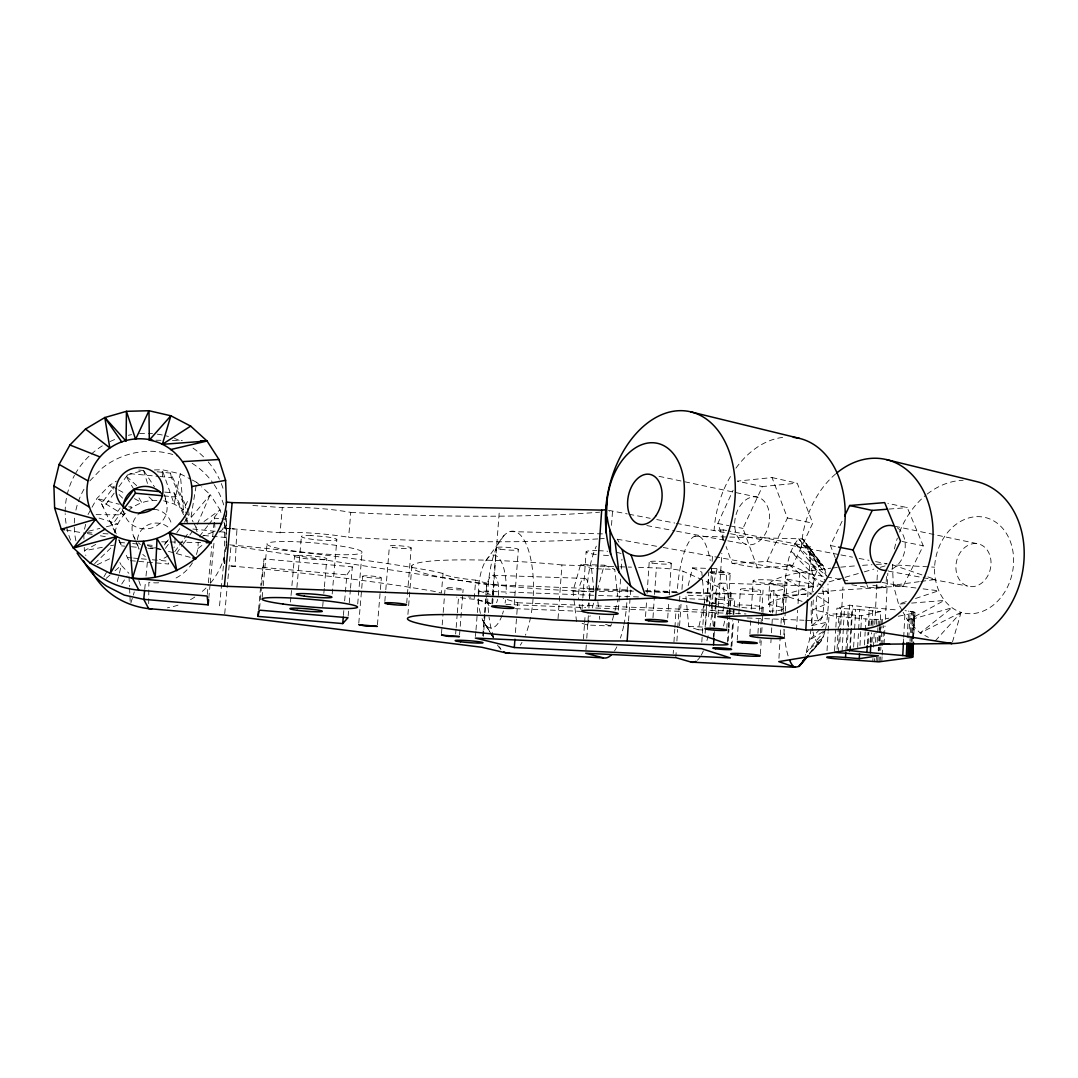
<?xml version="1.0" encoding="UTF-8"?>
<svg xmlns="http://www.w3.org/2000/svg" width="1078" height="1078" viewBox="0 0 1078 1078"><rect width="100%" height="100%" fill="white"/><g stroke="black" fill="none" stroke-linecap="round" stroke-linejoin="round"><path stroke-width="0.75" stroke-dasharray="5 3.75" d="M210.574 583.023A71.606 69.76 -2 0 0 226.313 545.293L226.447 509.611M148.697 603.693L148.858 582.282A42.46 41.368 -2.2 0 0 159.962 582.699M813.297 599.961L811.626 625.671L826.839 622.235L828.51 603.033L827.944 583.993M196.385 554.496A42.46 41.368 -2.2 0 0 197.934 548.513L198.19 542.369M909.967 641.302L911.503 611.469L905.089 610.687M911.139 641.504L912.662 611.684L911.503 611.469M912.082 641.693L913.605 611.913L912.662 611.684M912.783 637.718L914.036 613.045L914.966 612.533L913.605 611.913M912.958 638.58L914.306 612.129M913.416 638.769L914.764 612.331M913.821 634.16L914.966 612.533M880.106 661.798L880.376 656.906M880.713 650.384L880.888 647.11M880.982 645.479L882.02 625.9M882.1 624.27L882.356 619.378L888.798 618.193M881.804 661.663L882.06 656.758M882.154 655.128L882.586 646.962M882.666 645.318L883.704 625.698M903.458 642.218L903.634 638.904M903.714 637.246L905.008 612.344M907.231 637.597L908.592 611.051M908.767 637.785L910.142 611.253M853.628 647.11L854.517 630.711M854.611 629.067L855.689 609.393L848.211 608.868L836.905 608.167L835.814 627.827M857.657 647.42L858.56 631.021M858.64 629.377L859.718 609.703L855.689 609.393M859.975 645.452L861.591 615.754L880.793 611.603L880.268 621.413M864.462 644.94L865.162 631.937M865.257 630.307L865.877 618.934L838.9 616.535A14.364 1.334 3.4 0 1 829.764 614.325A14.364 1.334 3.4 0 1 847.901 614.527L861.591 615.754M867.332 644.065L867.965 632.409M868.316 625.752L869.313 607.426L849.545 605.162L836.905 608.167M868.194 643.579L868.814 632.207M869.164 625.712L869.515 619.217L865.877 618.934M870.148 642.07L870.593 633.945M871.024 625.819L871.374 619.324L882.356 619.378M870.916 642.731L871.455 632.746M871.9 624.431L872.789 607.79L869.313 607.426M871.994 642.165L872.439 634.039M872.87 625.914L873.22 619.405M872.762 661.744L872.937 658.496M873.544 647.11L874.177 633.338M874.757 624.351L876.966 581.635M877.047 580.058L877.559 570.599M874.487 661.798L874.662 658.55M875.538 642.272L876.064 632.516M876.495 624.378L876.751 619.5M876.118 661.838L876.387 656.947M877.155 642.299L877.6 634.16M877.681 632.53L877.937 627.652M878.031 626.022L878.381 619.513M877.613 661.852L877.869 656.96M878.22 650.438L878.395 647.191M878.745 640.669L879.096 634.147M879.176 632.53L879.432 627.639M879.527 626.008L879.864 619.486M878.705 650.883L878.88 647.608M879.23 641.06L879.756 631.236M879.837 629.606L880.187 623.057M878.947 661.838L879.217 656.947M879.554 650.425L879.729 647.164M880.079 640.642L880.861 625.968M880.942 624.337L881.211 619.446M886.48 576.501L885.887 587.604A370.401 33.957 2.6 0 0 820.412 592.011M884.054 644.172L885.025 626.035M885.375 619.446L887.827 573.28M827.028 650.681L828.052 632.651M828.147 631.021L829.063 614.635M834.534 650.762L835.72 629.458M837.08 649.104L838.9 616.535M838.212 652.635L840.678 608.383M839.897 642.057L842.969 586.984M842.093 651.233L844.451 608.612M845.853 651.489L848.211 608.868M847.146 648.633L848.251 628.568M848.346 626.897L849.545 605.162M849.612 651.759L851.957 609.124M850.205 650.667L852.685 605.553M807.732 596.713L810.616 546.762L728.243 530.848M776.039 615.147L777.225 595.299L770.662 590.852L773.195 590.744A47.89 5.053 3.6 0 0 774.179 584.37L769.611 583.562L768.345 604.529L772.926 605.284A47.944 4.555 3.7 0 1 771.969 611.01L769.436 611.105L770.662 590.852M778.949 658.294L780.229 636.653M780.324 634.982L780.917 624.997M781.024 623.327L781.617 613.342M781.712 611.671L782.695 595.016L821.086 584.114M783.248 608.531L784.474 587.887M783.922 634.605L784.42 626.264M784.514 624.593L785.202 612.924M785.31 611.253L786.98 582.888A16.952 1.833 3.5 0 0 762.025 579.721A16.952 1.833 3.5 0 0 761.189 582.848A16.952 1.833 3.5 0 0 786.98 582.888M796.494 630.185L797.653 610.269M798.043 603.64L799.889 572.108M811.424 601.362L811.249 604.3A38.916 8.597 -88 0 0 812.785 630.522M749.884 634.066L750.706 620.753M751.42 609.097L753.145 580.786M757.955 633.298L758.952 616.872M759.357 610.296L760.542 590.582A10.106 1.051 3.6 0 0 745.491 588.736A10.106 1.051 3.6 0 0 745.356 590.542A10.106 1.051 3.6 0 0 760.542 590.582M759.869 642.879L760.071 639.577M760.462 632.988L761.661 613.22M761.755 611.576L763.062 590.151M760.408 654.144L761.216 640.831M761.715 632.516L762.321 622.545M762.415 620.874L762.82 614.231M762.928 612.56L763.224 607.574A14.822 1.401 3.6 0 0 741.26 604.947A14.822 1.401 3.6 0 0 740.829 607.359A14.822 1.401 3.6 0 0 763.224 607.574M770.864 642.757L771.066 639.443M771.471 632.813L772.562 614.581M772.656 612.924L774.044 589.72M717.935 614.905L721.829 553.23M722.664 539.889L723.298 529.891L726.599 530.524M726.801 628.407L727.529 616.818M727.623 615.161L730.224 573.739M727.421 642.205L728.256 628.905M728.364 627.234L728.768 620.591M729.186 613.934L729.604 607.291M729.712 605.62L730.534 592.321L683.156 571.3A21.412 2.372 3.8 0 0 656.327 567.931L638.109 567.365M728.216 640.979L728.93 629.377M729.038 627.719L729.766 616.104M729.873 614.447L730.278 607.817M730.385 606.159L731.207 592.887M731.059 647.204L732.717 620.632M733.094 614.527L733.444 609.016M731.908 646.005L733.444 621.13M733.862 614.5L734.792 599.57M737.231 640.197L738.457 620.51M738.861 613.948L739.158 609.03M739.265 607.386L740.384 589.343M701.805 642.043L704.527 599.381L682.644 598.573M705.147 627.005L706.616 603.842M706.723 602.184L708.623 572.405M705.147 633.271L706.737 608.437M707.155 601.807L708.637 578.616M708.596 616.818L709.135 608.41M709.243 606.739L711.696 568.106M712.127 561.395L712.45 556.356M713.232 638.163L713.852 628.231M713.959 626.574L715.32 605.041M715.428 603.384L715.738 598.425M714.054 636.559L714.566 628.353M714.674 626.722L716.021 605.391M716.129 603.747L716.749 593.897A19.714 1.994 3.7 0 0 730.534 592.321M667.713 618.031L668.805 601.457M669.249 594.84L671.324 563.349M673.198 653.564L673.413 650.303M673.939 642.151L674.801 629.121M674.909 627.49L675.973 611.199M675.812 657.647L676.351 649.333M676.89 641.033L677.658 629.404M677.766 627.733L679.396 602.818M679.504 601.16L679.827 596.174M679.598 625.698L681 604.273M681.97 589.437L683.156 571.3M645.533 616.603L646.53 601.713M647.096 593.439L649.212 561.988M652.985 617.694L654.427 596.134M654.548 594.477L656.327 567.931M611.522 525.336L612.52 511.066A539.822 88.841 5.9 0 1 609.326 511.363M618.408 610.229L620.685 577.296M621.251 569.063L621.939 559.186M628.528 620.82L630.576 590.811L633.891 590.919M582.026 609.542L582.726 599.678M582.848 598.034L586.122 552.03M583.441 639.16L584.505 624.229M584.613 622.558L585.206 614.271M585.933 649.926L586.297 644.9M586.769 638.189L588.426 614.743M588.898 608.046L589.491 599.664M589.612 597.994L590.205 589.626L587.038 588.494A62.268 20.253 -87.9 0 1 596.323 546.155M558.04 618.664L561.934 564.98L598.371 566.112M514.206 604.542L518.37 549.335M515.432 632.611L516.672 616.023M516.807 614.366L517.669 602.764L503.17 598.371M229.641 544.848A298.485 27.031 5.1 0 1 434.838 571.475L442.991 573.509A44.697 4.528 4.4 0 0 473.444 579.924L475.654 580.139L474.172 599.193L491.042 603.505M475.479 636.465L475.856 631.6M475.991 629.97L479.009 591.027L596.821 595.393M482.742 635.71L484.399 614.217M484.521 612.56L486.69 584.465L231.015 545.711L224.588 615.066M483.375 636.33L483.752 631.452M483.874 629.821L486.38 597.266M491.918 603.101L496.176 547.637M492.781 596.646L499.41 510.029M492.646 603.949L494.088 585.165L475.654 580.139M443.071 573.078L441.428 593.075L433.262 591.175A298.808 24.336 5 0 0 254.273 568.146L229.062 565.802L235.031 566.314L236.931 529.258L232.228 528.826M441.495 633.635L443.045 614.11M443.179 612.493L445.106 588.089M455.657 633.985L456.034 629.094M456.169 627.463L457.193 614.406M457.315 612.776L458.608 596.457M459.551 634.982L462.745 594.328M462.866 592.698L463.122 589.45M407.915 614.433L411.917 565.317M384.833 601.403L385.668 591.364M385.803 589.693L389.414 546.196M406.702 603.128L411.217 547.947M225.504 514.812L224.399 528.099L224.574 565.384L224.979 560.573M225.908 549.349L226.313 544.538M357.707 603.963L362.06 552.556A47.755 5.161 5 0 0 293.742 541.668A47.755 5.161 5 0 0 287.988 550.13A47.755 5.161 5 0 0 362.06 552.556M358.785 623.165L362.747 576.191M377.462 624.714L380.251 591.202M380.386 589.518L381.369 577.795A9.352 0.903 4.7 0 0 367.814 575.841A9.352 0.903 4.7 0 0 367.005 577.336A9.352 0.903 4.7 0 0 381.369 577.795M332.186 593.965L336.862 539.701M597.724 538.919A540.913 80.149 5.7 0 1 365.536 538.232L348.639 537.289L350.768 512.387L345.283 511.457A48.726 6.118 5.1 0 0 284.147 507.711L250.918 505.353M343.397 615.457L343.815 610.593M344.65 600.85L346.86 574.884L352.331 566.853L264.043 558.956L260.741 585.354M348.14 616.077L348.558 611.159M349.259 602.952L350.377 589.828M350.512 588.184L352.331 566.853M322.699 606.456L323.117 601.537M323.831 593.358L324.262 588.44M324.397 586.809L326.809 558.97A16.21 1.671 4.9 0 0 303.336 555.372A16.21 1.671 4.9 0 0 301.894 558.161A16.21 1.671 4.9 0 0 326.809 558.97M232.403 528.799L280.064 532.748L282.288 507.9M290.467 602.023L290.898 597.104M291.047 595.46L291.774 587.254M291.922 585.61L294.537 556.059M296.895 587.564L301.409 536.453M258.531 609.852L260.593 586.984M259.569 608.504L261.509 587.038M261.658 585.381L264.043 558.956M262.197 597.387L263.099 587.362M263.248 585.691L267.034 543.918M207.299 594.369L208.229 584.424M208.377 582.767L211.8 546.303M212.73 536.372L214.428 518.141L220.411 518.693M208.809 598.169L210.062 584.802M210.21 583.117L213.97 543.002M144.721 589.356L145.368 582.686M146.015 576.029L147.322 562.703M219.535 605.823L224.507 554.402M812.044 592.428L814.672 576.245L818.889 566.071L821.166 564.778L823.349 566.125L826.462 574.561M811.128 628.892L809.376 640.157L805.226 655.289M192.18 479.993L196.654 482.311L190.9 517.736L193.083 521.819M825.586 628.717L826.839 622.235L821.018 628.218M723.54 626.022L725.723 616.441M726.087 614.837L728.647 603.667L726.073 572.917L717.139 568.658L712.208 568.51M713.259 625.846L710.671 596.094L717.139 568.658M710.671 596.094L685.837 595.191L688.721 626.466L698.113 629.768L703.772 605.93M84.515 529.163L85.674 524.299M688.195 585.556L692.521 567.904L710.564 568.456M117.3 581.568L121.342 565.317L119.874 562.568M582.08 623.38L587.537 625.024L610.835 626.022L614.608 611.981M615.039 610.418L617.977 599.489M587.537 625.024L590.124 615.7M592.28 607.938L594.005 601.726M597.199 590.38L604.206 565.155L614.77 569.373L617.627 596.147M576.555 621.71L572.997 591.081L580.651 564.427L604.206 565.155M952.48 642.003L961.077 612.358A48.982 39.01 -77.3 0 0 1012.485 572.149A48.982 39.01 -77.3 0 0 979.969 516.699A48.982 39.01 -77.3 0 0 934.599 567.19C933.764 585.61 942.549 606.132 961.077 612.358L935.232 640.925M819.846 629.404L809.376 640.157L825.276 630.334L823.349 636.694L821.18 640.858L810.629 653.012M130.829 603.074L132.81 596.673M133.308 595.069L134.292 591.876M114.807 532.815C118.823 513.721 137.849 499.222 157.307 500.515M197.287 524.299L210.223 494.64L201.586 486.798M723.877 540.361L717.813 523.49L733.107 490.207M757.43 567.89L742.971 528.409L762.389 486.569L797.221 483.173L812.745 523.167L792.343 566.071L757.43 567.89L732.137 563.376L726.087 546.506M732.137 563.376L766.97 561.436L787.439 517.979L772.037 477.567L737.285 481.125L762.389 486.569M163.627 500.785L174.151 504.032L183.449 509.813L188.313 499.693M835.194 557.703L830.437 545.522L843.239 518.855M851.795 584.734L868.033 587.645L903.148 586.27L923.24 545.791L907.258 507.63L887.895 503.332M88.019 514.57L91.239 508.708M92.048 507.253L96.899 498.454L109.74 485.154L116.37 481.152M103.946 576.743L107.221 571.138M769.611 583.562L770.164 582.699A369.902 37.69 2.4 0 1 830.842 568.173M121.72 584.06L127.069 575.989M768.345 604.529L768.897 603.747A370.401 33.957 2.6 0 1 810.413 593.183M504.019 535.537L485.14 561.786M174.717 551.747L178.625 546.357M179.595 545.023L183.503 539.633M184.473 538.299L188.381 532.909M176.428 553.432L182.195 545.481M183.152 544.161L188.919 536.211M189.876 534.89L191.803 532.236M164.422 545.01L168.303 539.674M165.406 548.392L169.219 543.137M176.859 532.64L180.686 527.385M184.5 522.129L189.27 515.567L188.69 511.646M116.276 533.853L110.374 521.429L120.237 508.007M122.798 510.42L112.099 524.973L110.374 521.429M115.225 532.626L101.48 503.547L114.255 486.232M114.12 493.198L103.488 507.617L101.48 503.547M118.944 486.636L128.619 473.525L158.237 476.355M199.43 536.44L207.69 525.835M208.728 524.514L220.087 509.934L210.223 494.64L190.9 517.736L185.578 512.077M809.335 653.497L823.349 636.694L806.398 652.298L825.276 630.334M809.484 653.834L821.18 640.858L809.335 654.063M694.717 536.184L798.677 538.784L821.166 564.778L802.571 538.96L823.349 566.125L802.571 538.96L798.677 538.784C785.363 553.971 786.374 576.555 783.746 595.528A64.613 14.957 -88 0 0 783.49 623.084M89.811 480.909L102.356 467.987A76.215 74.166 -0.9 0 1 177.398 456.034M94.648 563.619L112.611 546.276M106.183 578.334L109.969 575.073M115.023 570.734L121.342 565.317L128.861 573.294M811.626 625.671L827.931 612.937L813.028 609.771L828.51 603.033L816.221 595.177M197.934 548.513L204.51 543.447M218.996 532.276L225.571 527.209L223.577 520.93M197.018 531.764L195.994 527.277L198.675 525.35M204.025 521.496L220.087 509.934L221.084 513.074M95.767 544.457L84.353 550.723L85.863 555.493M961.077 612.358L920.127 633.002L907.663 620.443L903.121 612.291M97.182 564.764L110.347 558.485M199.902 537.181L215.007 531.306M222.553 528.382L225.571 527.209L226.313 545.293M906.275 601.578L898.58 604.138L893.392 585.192L892.368 564.818L934.599 567.19M915.518 598.492L938.601 590.784L922.458 588.79M127.137 475.115L143.522 470.291L154.491 486.933M829.09 581.837L843.481 577.754M845.085 577.296L862.669 572.297M864.273 571.852L873.867 569.117M880.268 567.298L885.065 565.937M88.585 531.198L99.904 528.382M106.372 526.778L117.704 523.975L98.947 518.033M898.257 616.266L914.036 613.045M102.356 547.301L84.353 550.723L84.246 547.381M110.535 545.737L113.81 545.118M919.197 581.662L893.392 585.192L915.99 587.995M920.814 581.433L935.327 579.452L927.363 576.743M280.064 532.748L281.924 532.586A48.793 5.511 5 0 1 343.141 536.413L348.639 537.289M905.102 603.613L898.58 604.138L902.367 610.93M911.624 603.087L944.247 600.473L907.663 620.443L951.901 607.83L920.127 633.002L928.36 637.327M888.905 509.085L907.258 507.63M630.576 590.811L627.692 591.027A124.442 12.909 4.2 0 1 598.209 591.377M723.298 529.891L714.081 530.578A90 64.41 -78.1 0 1 731.356 475.021M810.616 546.762L801.331 547.341A86.267 64.869 -77.8 0 1 836.636 473.094M876.616 587.955L885.887 587.604L871.011 584.923M154.383 469.954L162.145 469.712L180.255 473.821L190.685 479.225M818.498 593.345L828.51 593.169L822.959 587.645M96.131 514.637L123.7 514.853L96.899 498.454L119.173 504.261M155.919 440.228L162.522 440.323M172.413 440.484L182.317 440.632M161.66 541.803L168.262 541.924M169.92 541.964L176.509 542.099M178.166 542.126L201.263 542.598M509.948 531.589L606.55 533.987M600.028 566.166L618.233 566.745M619.89 566.785L626.52 567.001M628.178 567.055L631.479 567.149M580.651 564.427L591.526 568.645L594.84 568.739M596.511 568.793L614.77 569.373M709.903 572.405L726.073 572.917M492.929 575.302L584.559 578.401M720.872 583.104L817.69 586.378M593.722 588.736L486.69 584.465M595.393 588.79L630.482 590.043M645.506 590.582L677.254 591.714A63.346 17.881 -88 0 1 692.022 538.016A63.346 17.881 -88 0 1 710.227 560.52M687.252 592.078L783.746 595.528L811.855 594.032L785.283 578.684L813.028 584.451L787.762 563.646L814.672 576.245L790.996 551.478L816.679 569.979L794.715 543.016L818.889 566.071L798.677 538.784M645.493 591.337L676.984 592.469M686.915 592.833L716.749 593.897M590.205 589.626L593.533 589.733M595.204 589.801L633.46 591.175M646.773 591.66L678.385 592.792M572.997 591.081L593.601 591.835M598.492 595.46L638.89 596.956M709.351 602.939L728.647 603.667M517.669 602.764L733.296 611.199M505.946 604.475L585.677 607.628M595.716 608.019L746.016 613.961M515.392 608.666L581.999 611.361M747.162 617.95L804.013 620.241M805.684 620.308L819.064 620.847M688.721 626.466L703.53 627.086M698.113 629.768L702.977 629.983M350.768 512.387L367.638 513.303A539.822 88.841 5.9 0 0 599.611 512.171M869.515 619.217L871.374 619.324M86.954 532.599L93.395 533.004M103.057 533.597L112.718 534.189M262.372 567.378L346.86 574.884M152.308 559.778L167.885 561.153L168.747 564.037L137.135 561.247M130.465 560.654L135.464 561.099M872.789 607.79L898.634 610.108M124.59 542.854L119.739 542.423L121.45 545.859L124.752 546.155M132.688 543.581L140.787 544.309M147.255 544.889L155.353 545.616M859.718 609.703L880.793 611.603M131.368 546.748L137.984 547.341M147.902 548.23L154.518 548.823M156.175 548.971L161.134 549.416M221.906 518.828L226.393 519.246A80.783 78.532 0.1 0 0 226.717 509.719M219.899 531.737L226.353 532.33L225.652 514.462M203.54 535.483L226.34 537.558M132.015 557.932L127.325 557.515L128.794 560.506L125.21 553.001M133.578 558.081L139.83 558.647M141.393 558.795L147.646 559.361M164.745 492.094L174.434 493.01L184.971 515.432M163.6 495.867L175.188 496.958L184.877 517.534M138.739 470.035L147.107 470.83M157.145 471.8L170.526 473.08L187.99 510.163M159.881 476.516L171.402 477.608L185.699 507.967M192.881 529.042L215.061 531.292L214.428 518.141M561.934 564.98L556.544 564.4A124.442 12.909 4.2 0 0 413.184 568.874A124.442 12.909 4.2 0 0 596.646 591.35M66.162 530.053L85.714 533.341M87.345 533.61L92.236 534.432M100.375 535.793L105.267 536.615M617.195 539.202L661.542 547.179M663.186 547.476L841.231 579.56M842.888 579.856L847.847 580.746M766.97 561.436L792.343 566.071M882.033 582.416L903.148 586.27M646.84 525.579L674.949 530.875M676.607 531.184L726.195 540.536M727.839 540.846L746.03 544.282M888.434 571.124L921.488 577.363M923.145 577.673L967.774 586.095M608.41 510.285L627.261 513.896M628.892 514.219L650.196 518.302M656.745 519.569L674.774 523.032M676.405 523.342L728.903 533.421M730.547 533.745L839.29 554.631M840.948 554.941L852.496 557.164M859.099 558.431L869.003 560.331M875.605 561.611L887.154 563.821A369.902 37.69 2.4 0 0 873.692 564.589M717.813 523.49L728.822 525.646M730.399 525.943L742.971 528.409M830.437 545.522L836.905 546.789M787.439 517.979L812.745 523.167M902.178 541.479L923.24 545.791M659.008 476.328L757.874 497.241A24.268 17.1 -78.2 0 1 763.507 536.615A24.268 17.1 -78.2 0 1 734.953 528.57A24.268 17.1 -78.2 0 1 757.874 497.241M894.861 526.239L978.851 544.013A21.762 17.329 -77.3 0 1 985.252 579.6A21.762 17.329 -77.3 0 1 956.28 571.677A21.762 17.329 -77.3 0 1 978.851 544.013M772.037 477.567L797.221 483.173M128.727 506.741L131.907 507.576L129.576 505.218M147.47 545.603L160.393 549.147M168.464 551.37L191.076 557.582M491.191 603.518L477.675 599.637L471.962 599.072A44.75 4.083 4.4 0 1 456.641 597.104M479.009 591.027L490.288 594.45M605.553 624.378L610.835 626.022M802.086 601.376L782.695 595.016M892.368 564.818L925.773 576.204M704.527 599.381L718.15 604.974M824.953 582.726L812.974 577.687L809.201 551.842L806.155 543.447L825.276 569.992L809.201 551.842L826.853 576.083L811.518 563.511L825.896 581.433M692.521 567.904L701.818 572.149L702.384 578.59M117.017 489.116L109.74 485.154L114.403 489.87M118.472 489.911L125.749 493.886M134.48 498.642L141.757 502.617L137.526 495.489M196.654 482.311L200.346 485.679M136.663 485.679L125.641 475.546L133.281 488.374M148.912 496.931L152.577 500.3L151.621 497.147M769.436 611.105L770.635 612.223M821.854 586.54L812.974 577.687L813.432 591.849M119.079 494.586L122.582 498.13M485.774 625.159L489.991 631.951M490.84 633.298L493.374 637.381M500.987 649.603L499.303 646.881L500.987 649.603A61.096 22.746 -87.9 0 1 497.497 645.021M489.708 631.452L482.755 620.295L490.153 632.557M490.571 632.853L493.172 637.044M490.962 633.918L493.428 638.014M193.811 523.18L195.994 527.277M185.685 516.928L189.189 524.393M185.578 519.003L189.027 526.347M119.065 539.782L122.542 547.179M118.688 539.97L121.45 545.859M122.057 508.87L125.317 516.51M133.834 536.709L135.006 539.472M135.585 540.846L139.075 549.133A18.865 18.38 -2.2 0 1 137.634 544.538M866.833 584.626L868.033 587.645M138.806 580.638L141.541 588.413M143.522 470.291L147.807 484.507M164.543 494.519L166.82 504.127M170.526 473.08L171.402 477.608M174.434 493.01L175.188 496.958M597.845 601.659L598.735 609.757M599.462 616.239L599.813 619.473M591.526 568.645L594.315 593.628M702.533 580.207L704.527 602.75M183.449 509.813L180.255 473.821L174.151 504.032L162.145 469.712L162.535 477.891M129.01 576.595L129.481 586.499M129.562 588.157L130.182 601.362M83.788 534.068L83.963 539.067M75.905 540.819A76.215 74.166 -0.9 0 1 74.261 524.649M74.301 523.019A76.215 74.166 -0.9 0 1 74.638 518.168M75.905 510.137A76.215 74.166 -0.9 0 1 85.014 487.499M192.113 463.284A76.215 74.166 -0.9 0 1 213.228 483.308M214.158 484.642A76.215 74.166 -0.9 0 1 223.752 505.016M70.569 540.118A80.783 78.532 0.1 0 1 65.192 513.654M65.179 512.05A80.783 78.532 0.1 0 1 66.796 496.257M67.146 494.694A80.783 78.532 0.1 0 1 74.463 475.358M75.244 473.956A80.783 78.532 0.1 0 1 90.121 455.172M91.32 454.081A80.783 78.532 0.1 0 1 102.922 445.457M110.037 441.576A80.783 78.532 0.1 0 1 117.448 438.45M128.376 435.283A80.783 78.532 0.1 0 1 131.543 434.65M139.547 433.639A80.783 78.532 0.1 0 1 152.524 433.652M157.321 434.178A80.783 78.532 0.1 0 1 168.424 436.496M174.542 438.476A80.783 78.532 0.1 0 1 180.471 440.929M193.002 448.084A80.783 78.532 0.1 0 1 205.13 458.46M208.297 461.977A80.783 78.532 0.1 0 1 219.4 479.225M221.273 483.537A80.783 78.532 0.1 0 1 223.833 491.016M711.386 568.012A63.346 17.881 -88 0 1 712.437 604.327M712.342 605.917A63.346 17.881 -88 0 1 710.011 626.439M708.165 635.71A63.346 17.881 -88 0 1 706.077 643.458M703.355 650.883A63.346 17.881 -88 0 1 701.252 655.141M700.525 656.34A63.346 17.881 -88 0 1 696.873 660.666M617.505 539.66A62.268 20.253 -87.9 0 1 618.961 542.194M627.261 586.877A62.268 20.253 -87.9 0 1 627.032 599.516M626.844 602.642A62.268 20.253 -87.9 0 1 623.987 624.405M623.663 625.968A62.268 20.253 -87.9 0 1 620.416 638.095M616.872 646.813A62.268 20.253 -87.9 0 1 614.487 650.991M735.924 468.162A90 64.41 -78.1 0 1 785.566 437.156M894.444 548.958A82.4 65.057 -77.4 0 1 897.341 538.151M899.524 532.114A82.4 65.057 -77.4 0 1 925.989 495.045M927.215 494.061A82.4 65.057 -77.4 0 1 963.139 480.289M832.432 567.998A369.902 37.69 2.4 0 1 837.323 567.5M840.692 567.163A369.902 37.69 2.4 0 1 857.616 565.707M862.535 565.344A369.902 37.69 2.4 0 1 872.062 564.697M488.523 612.56A61.096 22.746 -87.9 0 1 509.436 531.75A61.096 22.746 -87.9 0 1 533.233 595.986M533.031 599.058A61.096 22.746 -87.9 0 1 531.184 614.11M530.578 617.276A61.096 22.746 -87.9 0 1 525.404 635.238M522.008 642.367A61.096 22.746 -87.9 0 1 520.256 645.183M493.697 636.963A61.096 22.746 -87.9 0 1 489.048 617.115M788.085 655.869A64.613 14.957 -88 0 1 783.868 629.565M498.332 595.447A16.224 6.185 -87.8 0 0 494.479 575.8A16.224 6.185 -87.8 0 0 486.582 587.537L486.259 591.768A16.224 6.185 -87.8 0 0 486.272 594.611M497.618 599.368A16.224 6.185 -87.8 0 1 496.567 602.75M489.021 605.742A16.224 6.185 -87.8 0 1 486.353 595.986M589.343 598.896A16.52 5.565 -87.9 0 0 585.933 578.899A16.52 5.565 -87.9 0 0 578.805 590.879L578.495 595.191A16.52 5.565 -87.9 0 0 578.576 599.489M588.682 602.871A16.52 5.565 -87.9 0 1 587.712 606.335M580.934 609.407A16.52 5.565 -87.9 0 1 579.034 603.464M897.354 527.843A22.732 17.302 -77.7 0 1 904.536 551.788A22.732 17.302 -77.7 0 1 887.841 570.275M165.15 498.831A21.897 21.277 0.3 0 1 151.648 528.018A21.897 21.277 0.3 0 1 123.633 511.188M174.838 538.326A18.865 18.38 -2.2 0 1 173.922 547.799M168.289 555.561A18.865 18.38 -2.2 0 1 159.409 559.563M145.314 556.464A18.865 18.38 -2.2 0 1 142.808 554.388M137.445 539.728A18.865 18.38 -2.2 0 1 169.677 528.516M822.743 589.801A17.288 3.827 -88 0 1 822.824 613.557A17.288 3.827 -88 0 1 817.447 618.098A17.288 3.827 -88 0 1 817.043 594.611M715.145 602.494A16.965 4.581 -88 0 1 720.63 583.023A16.965 4.581 -88 0 1 724.012 604.691M723.837 606.079A16.965 4.581 -88 0 1 722.22 613.126M716.627 613.651A16.965 4.581 -88 0 1 715.846 610.593M168.37 539.835A20.01 19.485 -1.1 0 1 161.565 545.711M155.407 547.786A20.01 19.485 -1.1 0 1 145.085 546.856M140.45 544.484A20.01 19.485 -1.1 0 1 138.415 542.881M135.087 538.96A20.01 19.485 -1.1 0 1 138.334 514.408M153.965 509.193A20.01 19.485 -1.1 0 1 171.766 525.309M206.006 587.995A71.606 69.76 -2 0 1 201.02 592.496M194.795 597.064A71.606 69.76 -2 0 1 188.044 600.958M178.018 605.149A71.606 69.76 -2 0 1 167.4 607.817M192.41 562.891A42.46 41.368 -2.2 0 1 173.706 579.129M478.268 593.951A36.504 13.92 -87.8 0 1 493.414 555.035A36.504 13.92 -87.8 0 1 506.081 593.884M505.528 600.042A36.504 13.92 -87.8 0 1 505.097 603.074M503.413 610.983A36.504 13.92 -87.8 0 1 502.496 614.056M501.984 615.498A36.504 13.92 -87.8 0 1 481.731 617.761M480.397 613.409A36.504 13.92 -87.8 0 1 478.282 595.555M818.916 642.528A38.916 8.597 -88 0 1 813.055 631.964M470.816 597.172A13.974 1.267 4.4 0 1 468.458 596.942M710.011 571.892A10.82 1.199 3.6 0 1 726.976 572.674A10.82 1.199 3.6 0 1 724.928 574.453A10.82 1.199 3.6 0 1 709.028 572.741M608.464 555.507A18.164 2.143 4 0 1 600.689 554.981M596.242 554.496A18.164 2.143 4 0 1 586.068 551.828A18.164 2.143 4 0 1 596.821 550.642M598.303 550.683A18.164 2.143 4 0 1 607.736 551.262M616.212 552.34A18.164 2.143 4 0 1 621.386 553.634M604.232 538.488A540.913 80.149 5.7 0 1 599.355 538.811M310.963 535.55L307.136 535.523A17.814 2.021 5 0 0 308.308 538.731A17.814 2.021 5 0 0 334.84 540.347A17.814 2.021 5 0 0 324.613 536.601L310.963 535.55M230.908 528.665L224.399 528.099L230.894 528.705M447.855 588.898A9.028 0.849 4.5 0 0 462.853 589.653A9.028 0.849 4.5 0 0 451.642 587.753A9.028 0.849 4.5 0 0 447.855 588.898M392.608 547.314A10.942 1.24 4.7 0 0 410.839 548.244A10.942 1.24 4.7 0 0 397.486 545.643A10.942 1.24 4.7 0 0 392.608 547.314M500.259 549.147A11.211 1.307 4.3 0 0 518.302 549.672A11.211 1.307 4.3 0 0 503.183 547.125A11.211 1.307 4.3 0 0 500.259 549.147M718.716 599.26A9.554 0.943 3.7 0 0 734.536 599.799A9.554 0.943 3.7 0 0 722.543 597.913A9.554 0.943 3.7 0 0 718.716 599.26M652.689 563.093A11.09 1.28 3.8 0 0 671.042 563.659A11.09 1.28 3.8 0 0 657.068 561.234A11.09 1.28 3.8 0 0 652.689 563.093"/><path stroke-width="1.5" d="M226.488 503.183L225.598 480.33L218.969 459.511L207.07 441.023L190.671 426.12L170.876 415.785L148.98 410.731L126.449 411.324L104.809 417.55L85.526 429.031L69.935 444.998L59.128 464.402L53.9 485.909L54.628 508.034L61.271 529.231L73.398 548.028L90.134 563.093L110.32 573.402L132.527 578.239L224.399 586.23L595.326 600.338L661.649 597.845L771.835 615.188A90 64.41 -78.1 0 0 844.33 528.638A90 64.41 -78.1 0 0 793.3 437.318M834.439 652.392L878.449 655.788L859.26 658.658L845.529 657.486A14.391 1.024 3.6 0 0 827.365 657.014A14.391 1.024 3.6 0 0 836.541 658.874L878.947 661.838L911.772 657.472L912.689 657.095L909.199 656.219L909.886 642.96M910.371 656.408L911.045 643.162M911.314 656.583L911.988 643.35M912.028 656.771L912.702 643.539M912.487 656.933L913.16 643.728M912.635 657.23L913.457 642.245M909.199 656.219L902.771 655.505L903.458 642.218M906.288 655.842L906.975 642.569M907.838 656.03L908.511 642.771M85.526 429.031L109.794 447.855L104.809 417.55L126.086 441.158L126.449 411.324L135.599 439.298L148.98 410.731L149.316 440.12C181.36 445.308 202.031 483.146 186.966 512.454C174.582 537.693 141.784 548.419 116.545 536.548C59.506 508.115 92.156 427.171 152.618 440.174M859.26 658.658L859.53 653.713M902.771 655.505L866.887 652.392L867.251 645.722M870.377 652.716L870.822 644.401M845.529 657.486L845.799 652.527M886.439 459.592L977.018 481.691A82.4 65.057 -77.4 0 1 1022.995 569.278A82.4 65.057 -77.4 0 1 952.022 643.553L860.163 629.094L805.805 630.024L807.543 600.055M713.528 644.765A19.781 1.482 3.8 0 0 727.313 643.862L679.49 627.356A21.493 1.765 3.9 0 0 652.54 624.337L552.502 619.81A124.832 9.567 4.2 0 0 414.033 622.235A124.832 9.567 4.2 0 0 624.27 640.925L713.528 644.765L713.946 638.203M606.079 532.909L606.914 502.995A57.363 37.878 -78.5 0 1 653.12 442.748A57.363 37.878 -78.5 0 1 682.765 506.498A57.363 37.878 -78.5 0 1 630.994 554.793L645.277 595.285L661.649 597.845A94.648 63.44 -78.4 0 0 734.819 500.825A94.648 63.44 -78.4 0 0 677.59 410.772A94.648 63.44 -78.4 0 0 605.674 509.759C603.828 541.938 612.978 581.082 645.277 595.285M627.153 640.817L628.407 622.478M595.326 600.338L601.686 510.123L605.674 509.759L606.914 502.995M514.314 647.528L475.358 638.082L701.387 648.606L730.385 657.917L514.314 647.528L514.934 639.241M258.383 611.482L257.938 616.387L342.71 623.569L343.262 617.088M224.399 586.23L232.147 502.631L601.686 510.123M83.37 560.654A76.215 74.166 -0.9 0 0 106.493 586.041L124.239 595.083L143.751 599.355L208.175 604.852L208.647 599.84M144.56 591.027L143.751 599.355L148.656 608.639L224.588 615.066L481.853 647.272L506.714 653.066L603.208 657.823A62.268 20.253 -87.9 0 0 611.657 654.589M54.628 508.034L95.713 519.178L73.398 548.028L116.545 536.548L110.32 573.402L129.71 540.725L132.527 578.239L138.846 590.138L207.138 596.026L208.175 604.852M221.583 523.409L179.487 523.639L211.167 542.786L169.273 532.572L176.846 570.72L157.011 538.65L155.232 577.309L143.509 541.439L132.527 578.239C177.722 582.551 222.364 547.894 226.488 502.105L232.147 502.631M257.938 616.387L259.407 610.161L347.992 617.721L342.71 623.569M170.54 449.593L207.07 441.023L162.333 444.338L170.876 415.785L149.316 440.12M844.667 515.89L849.653 505.515L884.661 502.604L900.561 541.143L880.403 582.12L845.3 583.575L835.787 559.226M866.24 583.117L853.062 549.955L872.223 510.42L887.234 509.22M123.202 503.978L134.063 489.21L159.894 491.635M124.738 507.765L135.437 493.225L134.063 489.21M805.023 658.671L799.014 666.393L795.092 667.269L691.267 662.148L675.812 657.647L585.704 653.268L603.208 657.823M807.395 656.34L799.014 666.393L808.513 655.451M802.867 661.259L807.179 656.462M90.134 563.093L116.545 536.548M162.333 444.338L190.671 426.12M73.398 548.028L104.943 529.204M95.713 519.178L61.271 529.231L64.532 529.783M191.938 486.515L225.598 480.33M182.923 461.613L218.969 459.511M771.835 615.188L717.827 616.576L805.805 630.024M200.468 440.929L207.07 441.023M206.221 542.692L211.167 542.786M879.877 643.687L889.566 644.118M135.437 493.225L161.943 495.705M866.887 652.392L847.052 650.303M948.977 643.081L952.022 643.553L884.054 644.172L778.747 661.622L795.092 667.269A64.613 14.957 -88 0 1 789.648 660.302M838.522 547.098L853.062 549.955M849.653 505.515L872.223 510.42M690.715 411.85L799.337 438.355M192.679 558.027L195.913 558.916L169.273 532.572M69.935 444.998L99.459 456.708M59.128 464.402L87.466 480.599M607.17 517.197C609.097 532.33 615.902 548.742 630.994 554.793M53.9 485.909L89.474 507.172M121.841 442.074L104.809 417.55M91.684 571.057C102.626 592.482 125.061 606.052 148.656 608.639A71.606 69.76 -2 0 0 151.769 608.827M622.222 549.753L630.751 586.634M615.053 541.399L618.947 572.634M609.932 530.295L610.579 554.321M138.846 590.138A80.783 78.532 0.1 0 1 77.077 552.947M695.943 661.34A63.346 17.881 -88 0 1 691.267 662.148M836.636 473.094A86.267 64.869 -77.8 0 1 931.918 517.939A86.267 64.869 -77.8 0 1 860.163 629.094M509.692 653.228A61.096 22.746 -87.9 0 1 503.803 651.853M886.305 570.437A22.732 17.302 -77.7 0 1 870.431 546.02A22.732 17.302 -77.7 0 1 893.217 525.889M123.35 508.412A21.897 21.277 0.3 0 1 162.118 494.128M139.318 513.559A20.01 19.485 -1.1 0 1 153.965 509.193M441.603 635.104L448.273 636.37L459.43 636.599L441.603 635.104M359.055 624.701L365.186 626.035L377.313 626.385L359.055 624.701M655.909 515.756A25.481 16.83 -78.5 0 0 650.762 474.576A25.481 16.83 -78.5 0 0 627.841 507.711A25.481 16.83 -78.5 0 0 655.909 515.756M125.924 508.816A23.46 22.759 1.5 0 0 162.859 492.444A23.46 22.759 1.5 0 0 129.724 469.577A23.46 22.759 1.5 0 0 125.924 508.816M283.177 604.057A47.917 3.827 4.8 0 0 357.424 607.278A47.917 3.827 4.8 0 0 288.756 597.886A47.917 3.827 4.8 0 0 283.177 604.057M737.878 655.208A14.863 1.038 3.8 0 0 760.313 655.801A14.863 1.038 3.8 0 0 738.255 653.43A14.863 1.038 3.8 0 0 737.878 655.208M387.918 603.976A10.969 0.916 4.6 0 0 406.204 605.014A10.969 0.916 4.6 0 0 392.769 602.831A10.969 0.916 4.6 0 0 387.918 603.976M495.813 607.399A11.252 0.97 4.3 0 0 513.91 608.14A11.252 0.97 4.3 0 0 498.696 605.944A11.252 0.97 4.3 0 0 495.813 607.399M742.136 642.825A10.133 0.782 3.7 0 0 757.362 643.148A10.133 0.782 3.7 0 0 742.243 641.491A10.133 0.782 3.7 0 0 742.136 642.825M715.59 648.781A9.581 0.701 3.8 0 0 731.436 649.482A9.581 0.701 3.8 0 0 719.403 647.865A9.581 0.701 3.8 0 0 715.59 648.781M460.495 641.774A14.014 0.943 4.3 0 0 482.863 642.852A14.014 0.943 4.3 0 0 463.688 640.399A14.014 0.943 4.3 0 0 460.495 641.774M304.373 596.134A17.881 1.496 4.8 0 0 331.903 597.252A17.881 1.496 4.8 0 0 306.058 593.682A17.881 1.496 4.8 0 0 304.373 596.134M297.299 610.296A16.264 1.24 4.7 0 0 322.268 611.374A16.264 1.24 4.7 0 0 298.687 608.261A16.264 1.24 4.7 0 0 297.299 610.296M648.808 620.793A11.13 0.943 3.9 0 0 667.201 621.575A11.13 0.943 3.9 0 0 653.174 619.5A11.13 0.943 3.9 0 0 648.808 620.793M708.219 629.498A10.847 0.889 3.8 0 0 726.329 630.28A10.847 0.889 3.8 0 0 713.043 628.312A10.847 0.889 3.8 0 0 708.219 629.498M587.955 612.681A18.232 1.59 4.1 0 0 617.842 613.908A18.232 1.59 4.1 0 0 594.301 610.418A18.232 1.59 4.1 0 0 587.955 612.681M757.874 637.421A17.005 1.361 3.7 0 0 783.719 637.947A17.005 1.361 3.7 0 0 758.669 635.117A17.005 1.361 3.7 0 0 757.874 637.421"/></g></svg>
